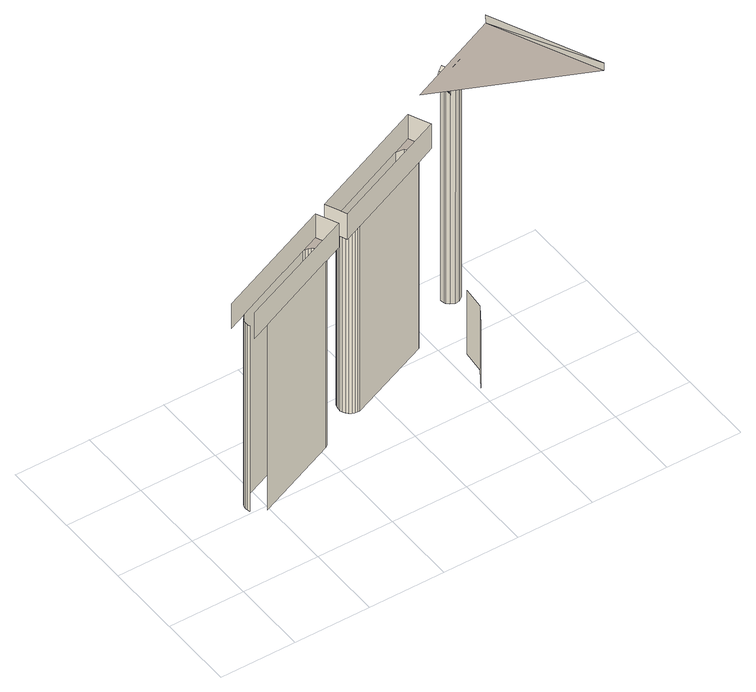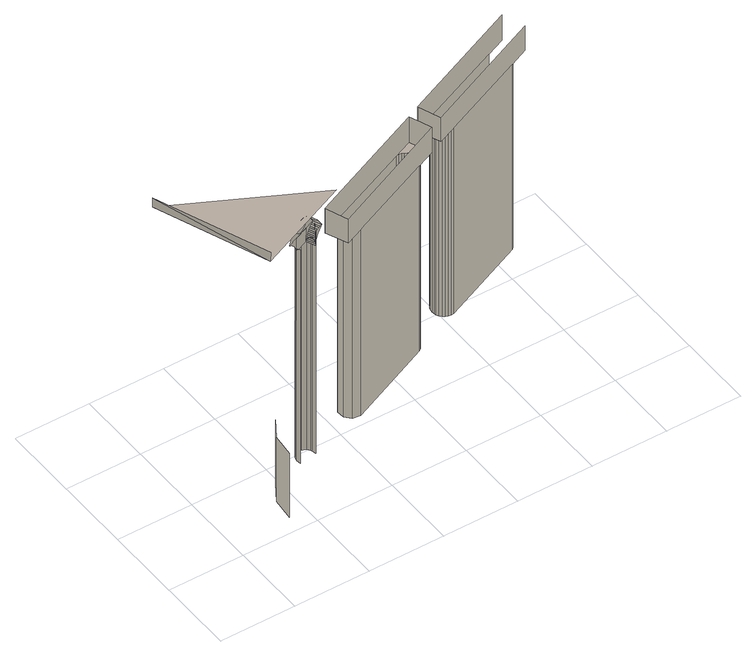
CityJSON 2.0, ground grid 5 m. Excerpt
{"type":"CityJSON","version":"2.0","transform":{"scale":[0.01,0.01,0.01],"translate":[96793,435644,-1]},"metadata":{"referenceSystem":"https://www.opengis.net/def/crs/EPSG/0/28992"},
"CityObjects":{
"bridge1":{"type":"Bridge","attributes":{"name":"Van Brienenoordbrug"},"children":["bridge1-1","bridge1-2","bridge1-3","bridge1-4","bridge1-5","bridge1-6","bridge1-7","bridge1-8","bridge1-9","bridge1-10","bridge1-11","bridge1-12","bridge1-13","bridge1-14","bridge1-15","bridge1-16","bridge1-17","bridge1-18","bridge1-19","bridge1-20","bridge1-21","bridge1-22","bridge1-23","bridge1-24","bridge1-25","bridge1-26","bridge1-27","bridge1-28","bridge1-29","bridge1-30","bridge1-31","bridge1-32","bridge1-33","bridge1-34","bridge1-35","bridge1-36","bridge1-37","bridge1-38","bridge1-39","bridge1-40","bridge1-41","bridge1-42","bridge1-43","bridge1-44","bridge1-45","bridge1-46","bridge1-47","bridge1-48","bridge1-49"],"geometry":[{"type":"MultiSurface","lod":"2","boundaries":[[[0,1,2,3]],[[3,2,4,5]],[[5,4,6,7]],[[7,6,8,9]],[[9,8,10,11]],[[11,10,12,13]],[[14,15,16,17,18]],[[19,20,13,12,21,22]],[[23,24,25,26,21,12]],[[27,16,15,28,29,30]],[[22,21,31,32,33]],[[32,31,34,35]],[[36,37,15,14]],[[35,34,38,39]],[[40,41,37,36]],[[39,38,42,43]],[[44,45,41,40]],[[21,26,28,15,37,41,45,46,47,48,49,42,38,34,31]],[[43,42,49,50]],[[51,46,45,44]],[[50,49,48,52]],[[53,47,46,51]],[[52,48,47,53]],[[26,25,54,29,28]],[[55,56,57,58,59]],[[60,61,62,63]],[[64,65,61,60]],[[63,62,66,67]],[[68,69,65,64]],[[67,66,70,71]],[[72,55,59,73,74,75,70,66,62,61,65,69,76,77,78]],[[71,70,75,79]],[[80,76,69,68]],[[79,75,74,81]],[[82,77,76,80]],[[81,74,73,83]],[[84,78,77,82]],[[85,72,78,84]],[[86,87,83,73,88]],[[59,58,89,90,88,73]],[[55,72,91,92,93,56]],[[94,91,72,85]],[[88,95,96,86]],[[97,91,94,98]],[[95,99,100,96]],[[99,97,98,100]],[[99,95,88,90,92,91,97]],[[90,89,101,102,93,92]],[[103,104,105,106]],[[107,103,106,108]],[[109,110,111]]],"semantics":{"surfaces":[{"type":"WallSurface"},{"type":"OuterCeilingSurface"}],"values":[0,0,0,0,0,0,0,0,0,0,0,0,0,0,0,0,0,1,0,0,0,0,0,0,0,0,0,0,0,0,1,0,0,0,0,0,0,0,0,0,0,0,0,0,0,0,1,0,0,0,1]}}]},
"bridge1-1":{"type":"BridgeInstallation","parents":["bridge1"],"geometry":[{"type":"MultiSurface","lod":"2","boundaries":[[[112,113,114,115]]]}]},
"bridge1-2":{"type":"BridgeInstallation","parents":["bridge1"],"geometry":[{"type":"MultiSurface","lod":"2","boundaries":[[[116,112,115,117]]]}]},
"bridge1-3":{"type":"BridgeInstallation","parents":["bridge1"],"geometry":[{"type":"MultiSurface","lod":"2","boundaries":[[[118,116,117,119]]]}]},
"bridge1-4":{"type":"BridgeInstallation","parents":["bridge1"],"geometry":[{"type":"MultiSurface","lod":"2","boundaries":[[[113,120,121,114]]]}]},
"bridge1-5":{"type":"BridgeInstallation","parents":["bridge1"],"geometry":[{"type":"MultiSurface","lod":"2","boundaries":[[[114,122,123,124,125,126,127,128,129,130,119,117,115]]]}]},
"bridge1-6":{"type":"BridgeInstallation","parents":["bridge1"],"geometry":[{"type":"MultiSurface","lod":"2","boundaries":[[[131,118,119,130]]]}]},
"bridge1-7":{"type":"BridgeInstallation","parents":["bridge1"],"geometry":[{"type":"MultiSurface","lod":"2","boundaries":[[[132,131,130,129]]]}]},
"bridge1-8":{"type":"BridgeInstallation","parents":["bridge1"],"geometry":[{"type":"MultiSurface","lod":"2","boundaries":[[[133,134,135,113,112,116,118,131,132,136,137,138,139,140]]]}]},
"bridge1-9":{"type":"BridgeInstallation","parents":["bridge1"],"geometry":[{"type":"MultiSurface","lod":"2","boundaries":[[[136,132,129,128]]]}]},
"bridge1-10":{"type":"BridgeInstallation","parents":["bridge1"],"geometry":[{"type":"MultiSurface","lod":"2","boundaries":[[[113,135,141]]]}]},
"bridge1-11":{"type":"BridgeInstallation","parents":["bridge1"],"geometry":[{"type":"MultiSurface","lod":"2","boundaries":[[[137,136,128,127]]]}]},
"bridge1-12":{"type":"BridgeInstallation","parents":["bridge1"],"geometry":[{"type":"MultiSurface","lod":"2","boundaries":[[[138,137,127,126]]]}]},
"bridge1-13":{"type":"BridgeInstallation","parents":["bridge1"],"geometry":[{"type":"MultiSurface","lod":"2","boundaries":[[[142,121,120,143]]]}]},
"bridge1-14":{"type":"BridgeInstallation","parents":["bridge1"],"geometry":[{"type":"MultiSurface","lod":"2","boundaries":[[[124,144,145,125]]]}]},
"bridge1-15":{"type":"BridgeInstallation","parents":["bridge1"],"geometry":[{"type":"MultiSurface","lod":"2","boundaries":[[[146,147,148,149,150]]]}]},
"bridge1-16":{"type":"BridgeInstallation","parents":["bridge1"],"geometry":[{"type":"MultiSurface","lod":"2","boundaries":[[[125,145,148,147,151,139,138,126]]]}]},
"bridge1-17":{"type":"BridgeInstallation","parents":["bridge1"],"geometry":[{"type":"MultiSurface","lod":"2","boundaries":[[[149,148,145,144,123,122,152,153,150]]]}]},
"bridge1-18":{"type":"BridgeInstallation","parents":["bridge1"],"geometry":[{"type":"MultiSurface","lod":"2","boundaries":[[[145,151,147,148]]]}]},
"bridge1-19":{"type":"BridgeInstallation","parents":["bridge1"],"geometry":[{"type":"MultiSurface","lod":"2","boundaries":[[[124,123,144]]]}]},
"bridge1-20":{"type":"BridgeInstallation","parents":["bridge1"],"geometry":[{"type":"MultiSurface","lod":"2","boundaries":[[[152,122,154,155]]]}]},
"bridge1-21":{"type":"BridgeInstallation","parents":["bridge1"],"geometry":[{"type":"MultiSurface","lod":"2","boundaries":[[[144,156,151,145]]]}]},
"bridge1-22":{"type":"BridgeInstallation","parents":["bridge1"],"geometry":[{"type":"MultiSurface","lod":"2","boundaries":[[[157,158,156,151,147,146]]]}]},
"bridge1-23":{"type":"BridgeInstallation","parents":["bridge1"],"geometry":[{"type":"MultiSurface","lod":"2","boundaries":[[[139,151,156,140]]]}]},
"bridge1-24":{"type":"BridgeInstallation","parents":["bridge1"],"geometry":[{"type":"MultiSurface","lod":"2","boundaries":[[[159,160,158,156,144,123]]]}]},
"bridge1-25":{"type":"BridgeInstallation","parents":["bridge1"],"geometry":[{"type":"MultiSurface","lod":"2","boundaries":[[[161,134,160,159,162]]]}]},
"bridge1-26":{"type":"BridgeInstallation","parents":["bridge1"],"geometry":[{"type":"MultiSurface","lod":"2","boundaries":[[[140,156,158,160,133]]]}]},
"bridge1-27":{"type":"BridgeInstallation","parents":["bridge1"],"geometry":[{"type":"MultiSurface","lod":"2","boundaries":[[[133,160,134]]]}]},
"bridge1-28":{"type":"BridgeInstallation","parents":["bridge1"],"geometry":[{"type":"MultiSurface","lod":"2","boundaries":[[[163,164,165,166]]]}]},
"bridge1-29":{"type":"BridgeInstallation","parents":["bridge1"],"geometry":[{"type":"MultiSurface","lod":"2","boundaries":[[[163,167,164]]]}]},
"bridge1-30":{"type":"BridgeInstallation","parents":["bridge1"],"geometry":[{"type":"MultiSurface","lod":"2","boundaries":[[[168,169,135,134,160,158,157,170]]]}]},
"bridge1-31":{"type":"BridgeInstallation","parents":["bridge1"],"geometry":[{"type":"MultiSurface","lod":"2","boundaries":[[[168,170,171,172]]]}]},
"bridge1-32":{"type":"BridgeInstallation","parents":["bridge1"],"geometry":[{"type":"MultiSurface","lod":"2","boundaries":[[[173,174,169,168,172]]]}]},
"bridge1-33":{"type":"BridgeInstallation","parents":["bridge1"],"geometry":[{"type":"MultiSurface","lod":"2","boundaries":[[[175,176,177,178,179,141,135,180]]]}]},
"bridge1-34":{"type":"BridgeInstallation","parents":["bridge1"],"geometry":[{"type":"MultiSurface","lod":"2","boundaries":[[[181,182,183]]]}]},
"bridge1-35":{"type":"BridgeInstallation","parents":["bridge1"],"geometry":[{"type":"MultiSurface","lod":"2","boundaries":[[[181,183,184,185,186,187,188,189,190,191,192,193,194]]]}]},
"bridge1-36":{"type":"BridgeInstallation","parents":["bridge1"],"geometry":[{"type":"MultiSurface","lod":"2","boundaries":[[[175,174,169,135,180]]]}]},
"bridge1-37":{"type":"BridgeInstallation","parents":["bridge1"],"geometry":[{"type":"MultiSurface","lod":"2","boundaries":[[[180,135,134,161,195,196,175]]]}]},
"bridge1-38":{"type":"BridgeInstallation","parents":["bridge1"],"geometry":[{"type":"MultiSurface","lod":"2","boundaries":[[[197,181,194,193,192,191,190,189,188,187,186,185,184,183,143,120,113,135,169,174,175,198,199]]]}]},
"bridge1-39":{"type":"BridgeInstallation","parents":["bridge1"],"geometry":[{"type":"MultiSurface","lod":"2","boundaries":[[[171,200,176,173,172]]]}]},
"bridge1-40":{"type":"BridgeInstallation","parents":["bridge1"],"geometry":[{"type":"MultiSurface","lod":"2","boundaries":[[[176,175,174,173]]]}]},
"bridge1-41":{"type":"BridgeInstallation","parents":["bridge1"],"geometry":[{"type":"MultiSurface","lod":"2","boundaries":[[[196,175,176,200,201,202,203]]]}]},
"bridge1-42":{"type":"BridgeInstallation","parents":["bridge1"],"geometry":[{"type":"MultiSurface","lod":"2","boundaries":[[[204,196,203]]]}]},
"bridge1-43":{"type":"BridgeInstallation","parents":["bridge1"],"geometry":[{"type":"MultiSurface","lod":"2","boundaries":[[[204,203,202,205,206]]]}]},
"bridge1-44":{"type":"BridgeInstallation","parents":["bridge1"],"geometry":[{"type":"MultiSurface","lod":"2","boundaries":[[[207,208,209,210,205,202,201]]]}]},
"bridge1-45":{"type":"BridgeInstallation","parents":["bridge1"],"geometry":[{"type":"MultiSurface","lod":"2","boundaries":[[[206,205,210,211]]]}]},
"bridge1-46":{"type":"BridgeInstallation","parents":["bridge1"],"geometry":[{"type":"MultiSurface","lod":"2","boundaries":[[[198,177,176,175]]]}]},
"bridge1-47":{"type":"BridgeInstallation","parents":["bridge1"],"geometry":[{"type":"MultiSurface","lod":"2","boundaries":[[[198,175,196,204,206,211,212,213,214,215,216,217,218,219]]]}]},
"bridge1-48":{"type":"BridgeInstallation","parents":["bridge1"],"geometry":[{"type":"MultiSurface","lod":"2","boundaries":[[[220,111,221]]]}]},
"bridge1-49":{"type":"BridgeInstallation","parents":["bridge1"],"geometry":[{"type":"MultiSurface","lod":"2","boundaries":[[[111,220,109]]]}]}
},
"vertices":[
[117,111,507],[117,111,1906],[112,127,1906],[112,127,507],[111,145,1906],[111,145,507],[114,162,1906],[114,162,507],[120,178,1906],[120,178,507],[130,193,1906],[130,193,507],[143,205,1906],[143,205,507],[764,304,501],[764,304,1906],[203,65,1906],[203,65,507],[203,65,506],[497,356,504],[143,205,506],[704,445,1906],[704,445,502],[22,153,1906],[22,153,2093],[825,496,2085],[825,496,1906],[82,13,1906],[885,356,1906],[885,356,2090],[82,13,2098],[721,446,1906],[721,446,501],[704,445,501],[739,443,1906],[739,443,501],[777,316,501],[777,316,1906],[755,437,1906],[755,437,501],[787,331,501],[787,331,1906],[769,427,1906],[769,427,501],[793,347,501],[793,347,1906],[796,364,1906],[795,382,1906],[790,398,1906],[781,414,1906],[781,414,501],[796,364,501],[790,398,501],[795,382,501],[855,426,2088],[969,392,1896],[969,392,2089],[939,462,2087],[909,532,2084],[909,532,1896],[1004,490,497],[1004,490,1896],[999,507,1896],[999,507,497],[1012,475,497],[1012,475,1896],[998,524,1896],[998,524,497],[1024,462,497],[1024,462,1896],[1000,542,1896],[1000,542,497],[1090,444,1896],[1030,584,1896],[1017,572,1896],[1007,558,1896],[1039,452,1896],[1055,445,1896],[1072,443,1896],[1007,558,497],[1039,452,497],[1017,572,497],[1055,445,497],[1030,584,497],[1072,443,497],[1090,444,497],[1590,824,490],[1030,584,496],[1590,824,1896],[1711,876,2077],[1711,876,1896],[1650,684,1896],[1771,736,1896],[1771,736,2082],[1650,684,490],[1641,816,1896],[1641,816,490],[1680,726,1896],[1680,726,490],[1676,778,1896],[1676,778,490],[1741,806,2079],[1742,804,2079],[2101,740,528],[2021,618,528],[2021,618,46],[2101,740,46],[2115,886,528],[2115,886,46],[2676,367,2290],[1743,806,2263],[2375,1077,2263],
[1942,855,2159],[1933,851,2164],[1909,907,2164],[1918,911,2159],
[1950,858,2153],[1926,914,2153],
[1958,862,2147],[1934,918,2147],
[1975,869,2237],[1951,925,2237],
[1971,934,2164],[1971,934,2085],[1971,934,2086],[1968,932,2097],[1963,931,2106],[1959,929,2115],[1953,926,2124],[1947,924,2132],[1941,921,2140],
[1965,865,2140],
[1971,868,2132],
[1998,879,2076],[1999,879,2069],[1999,879,2164],[1978,870,2124],[1983,873,2115],[1988,875,2106],[1992,876,2097],[1995,878,2086],
[2023,870,2164],
[1978,937,2261],[2002,881,2261],
[1971,932,2086],[1973,919,2097],
[1980,900,490],[1980,900,2100],[1975,906,2104],[1975,906,2098],[1975,906,490],
[1984,895,2097],
[1971,937,2164],[1971,937,490],
[1971,934,2167],[1971,937,2167],
[1992,884,2086],
[1995,881,490],[1995,881,2083],
[1973,935,2076],[1997,880,2076],
[1999,880,2066],[1975,936,2066],
[1978,938,2213],[1979,937,2213],[1983,939,2236],[1982,940,2236],
[1983,939,2197],
[2024,869,2167],[1999,879,2167],[2024,869,490],
[2055,874,490],[2055,874,2167],
[2080,893,2167],[2090,919,2167],
[2090,919,2164],[2080,893,2164],[2066,882,2164],[2055,874,2164],[2024,870,2164],[1999,880,2164],
[2051,902,2261],[2042,898,2263],[2036,895,2261],
[2021,889,2256],[2007,883,2238],[2002,881,2215],[2009,884,2192],[2026,891,2177],[2047,900,2172],[2067,909,2179],[2082,915,2197],[2086,917,2220],[2079,914,2243],[2063,907,2258],
[2090,919,2066],[2090,919,2070],
[2090,919,2261],[2157,948,2164],[2115,929,2237],
[2080,893,490],
[2092,923,490],[2092,923,2081],[2091,921,2076],
[2091,920,2076],
[2091,928,2087],[2094,921,2087],
[2087,954,490],[2087,954,528],[2087,954,2103],[2089,942,2097],
[2098,922,2097],
[2102,924,2106],[2107,926,2115],[2112,928,2124],[2118,931,2132],[2125,934,2140],[2132,937,2147],[2140,941,2153],[2149,944,2159],
[2674,362,2353],[2371,1076,2327]
]}
